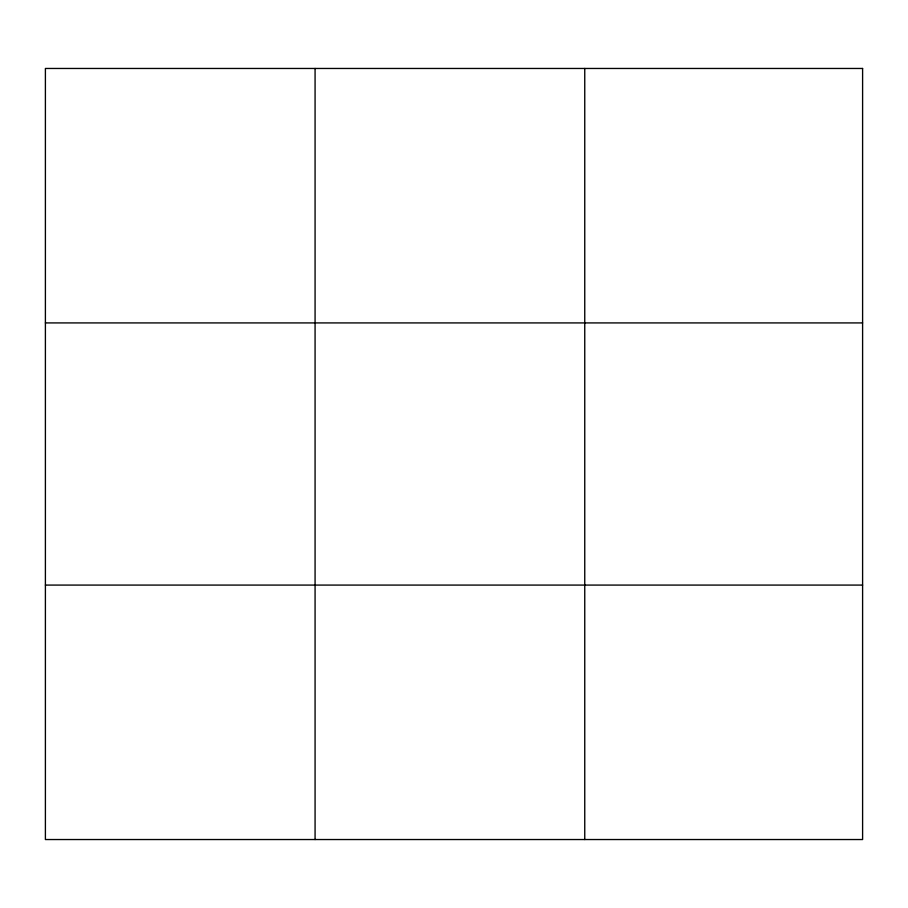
<?xml version="1.0" encoding="UTF-8"?>
<svg xmlns="http://www.w3.org/2000/svg" width="908" height="908" viewBox="0 0 908 908"><rect width="100%" height="100%" fill="white"/><g stroke="black" fill="none" stroke-linecap="round" stroke-linejoin="round"><path stroke-width="1.36" d="M315.076 68.463L315.076 839.537M584.752 68.463L584.752 839.537M45.4 322.919L862.6 322.919M45.4 585.081L862.6 585.081M862.6 68.463L862.6 839.537L45.4 839.537L45.4 68.463L862.6 68.463"/></g></svg>
